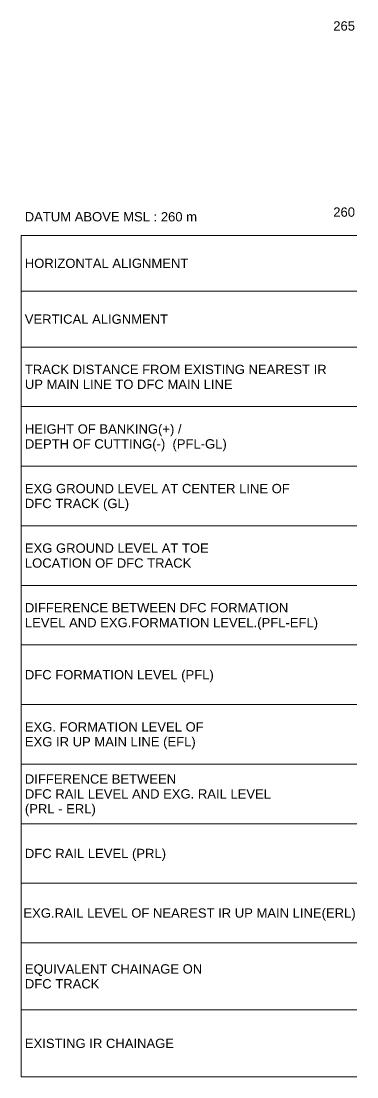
# Model space of a CAD drawing. Header units: metres. Extents: x 30905 to 43495, y -2428 to -1873.
# Drawn here: x 36905 to 36995, y -2231 to -1947.5 of the extents above; entities that cross this region are included whole.
import ezdxf
from ezdxf.enums import TextEntityAlignment as Align

# ---------------------------------------------------------------- set-up
doc = ezdxf.new("R2010")
doc.units = ezdxf.units.M
doc.header["$MEASUREMENT"] = 0
for name, color, linetype, lineweight in [('LS DATUM', 7, 'Continuous', 0), ('LS DATUM Y', 7, 'Continuous', 0), ('LS DIFF. EXG.RL & PRO. RL', 10, 'Continuous', 0), ('LS DIFF. PFL & EFL', 10, 'Continuous', 0), ('LS EXG FL', 7, 'Continuous', 0), ('LS EXG GL AT PRO TOE', 7, 'Continuous', 0), ('LS EXG. GL', 7, 'Continuous', 0), ('LS EXG. IR CH', 7, 'Continuous', 0), ('LS EXG. RL', 7, 'Continuous', 0), ('LS FRAME', 7, 'Continuous', 0), ('LS HORIZONTAL ALIGNMENT', 10, 'Continuous', 0), ('LS PRO. CUT & FILL', 10, 'Continuous', 0), ('LS PRO. DFCC CH', 10, 'Continuous', 0), ('LS PRO. FL', 10, 'Continuous', 0), ('LS PRO. RL', 10, 'Continuous', 0), ("LS TRACK CENTER's", 10, 'Continuous', 0), ('LS VERTICAL ALIGNMENT', 10, 'Continuous', 0)]:
    doc.layers.add(name, color=color, linetype=linetype, lineweight=lineweight)
doc.styles.add('Style-Arial', font='arial.ttf')
doc.styles.add('StyleArial', font='arial.ttf')

msp = doc.modelspace()

# ---------------------------------------------------------------- linework, layer by layer
at = {"layer": 'LS FRAME'}
for points in [[(36995, -2231), (36905, -2231), (36905, -2005)], [(36905, -2005), (36995, -2005)], [(36995, -2020), (36905, -2020)], [(36995, -2035), (36905, -2035)], [(36995, -2051), (36905, -2051)], [(36905, -2051), (36995, -2051)], [(36995, -2067), (36905, -2067)], [(36905, -2067), (36995, -2067)], [(36995, -2083), (36905, -2083)], [(36905, -2083), (36995, -2083)], [(36995, -2099), (36905, -2099)], [(36995, -2115), (36905, -2115)], [(36905, -2115), (36995, -2115)], [(36995, -2131), (36905, -2131)], [(36905, -2131), (36995, -2131)], [(36995, -2147), (36905, -2147)], [(36905, -2147), (36995, -2147)], [(36995, -2163), (36905, -2163)], [(36905, -2163), (36995, -2163)], [(36995, -2179), (36905, -2179)], [(36995, -2195), (36905, -2195)], [(36995, -2213), (36905, -2213)]]:
    msp.add_lwpolyline(points, dxfattribs=at)
at = {"layer": 'LS FRAME', "color": 7, "linetype": 'Continuous', "lineweight": 0}
msp.add_3dface([(36995, -2099), (36915, -2099), (36915, -2099)], dxfattribs=at)

# ---------------------------------------------------------------- texts
at = {"layer": 'LS DATUM', "color": 7, "style": 'StyleArial'}
msp.add_text('DATUM ABOVE MSL : 260 m', height=2.5, rotation=0, dxfattribs=at).set_placement((36905.97, -2000), align=Align.MIDDLE_LEFT)
at = {"layer": 'LS DATUM Y', "color": 7, "lineweight": 0, "style": 'Style-Arial'}
for s, p in [('265', (36994.5, -1950)), ('265', (36994.5, -1950)), ('260', (36994.5, -2000))]:
    msp.add_text(s, height=2.5, dxfattribs=at).set_placement(p, align=Align.RIGHT)
at = {"layer": 'LS DIFF. EXG.RL & PRO. RL', "color": 10, "style": 'StyleArial'}
for s, p in [('DIFFERENCE BETWEEN ', (36906, -2151)), ('DFC RAIL LEVEL AND EXG. RAIL LEVEL ', (36906, -2155)), ('(PRL - ERL)', (36906, -2159))]:
    msp.add_text(s, height=2.5, rotation=0, dxfattribs=at).set_placement(p, align=Align.MIDDLE_LEFT)
at = {"layer": 'LS DIFF. PFL & EFL', "color": 10, "style": 'StyleArial'}
for s, p in [('DIFFERENCE BETWEEN DFC FORMATION ', (36906, -2105)), ('LEVEL AND EXG.FORMATION LEVEL.(PFL-EFL)', (36906, -2109))]:
    msp.add_text(s, height=2.5, rotation=0, dxfattribs=at).set_placement(p, align=Align.MIDDLE_LEFT)
at = {"layer": 'LS EXG FL', "style": 'StyleArial'}
for s, p in [('EXG. FORMATION LEVEL OF', (36906, -2137)), ('EXG IR UP MAIN LINE (EFL)', (36906, -2141))]:
    msp.add_text(s, height=2.5, rotation=0, dxfattribs=at).set_placement(p, align=Align.MIDDLE_LEFT)
at = {"layer": 'LS EXG GL AT PRO TOE', "color": 7, "style": 'StyleArial'}
for s, p in [('EXG GROUND LEVEL AT TOE', (36906, -2089)), ('LOCATION OF DFC TRACK', (36906, -2093))]:
    msp.add_text(s, height=2.5, rotation=0, dxfattribs=at).set_placement(p, align=Align.MIDDLE_LEFT)
at = {"layer": 'LS EXG. GL', "color": 7, "style": 'StyleArial'}
for s, p in [('EXG GROUND LEVEL AT CENTER LINE OF ', (36906, -2073)), ('DFC TRACK (GL)', (36906, -2077))]:
    msp.add_text(s, height=2.5, rotation=0, dxfattribs=at).set_placement(p, align=Align.MIDDLE_LEFT)
at = {"layer": 'LS EXG. IR CH', "style": 'StyleArial'}
msp.add_text('EXISTING IR CHAINAGE', height=2.5, rotation=0, dxfattribs=at).set_placement((36906, -2222), align=Align.MIDDLE_LEFT)
at = {"layer": 'LS EXG. RL', "style": 'StyleArial'}
msp.add_text('EXG.RAIL LEVEL OF NEAREST IR UP MAIN LINE(ERL)', height=2.5, rotation=0, dxfattribs=at).set_placement((36905.61, -2187), align=Align.MIDDLE_LEFT)
at = {"layer": 'LS HORIZONTAL ALIGNMENT', "style": 'StyleArial'}
msp.add_text('HORIZONTAL ALIGNMENT', height=2.5, rotation=0, dxfattribs=at).set_placement((36905.97, -2012.5), align=Align.MIDDLE_LEFT)
at = {"layer": 'LS PRO. CUT & FILL', "color": 10, "style": 'StyleArial'}
for s, p in [('HEIGHT OF BANKING(+) /', (36906, -2057)), ('DEPTH OF CUTTING(-)  (PFL-GL)', (36906, -2061))]:
    msp.add_text(s, height=2.5, rotation=0, dxfattribs=at).set_placement(p, align=Align.MIDDLE_LEFT)
at = {"layer": 'LS PRO. DFCC CH', "color": 10, "style": 'Style-Arial'}
for s, p in [('EQUIVALENT CHAINAGE ON ', (36906, -2202)), ('DFC TRACK', (36906, -2206))]:
    msp.add_text(s, height=2.5, rotation=0, dxfattribs=at).set_placement(p, align=Align.MIDDLE_LEFT)
at = {"layer": 'LS PRO. FL', "color": 10, "style": 'StyleArial'}
msp.add_text('DFC FORMATION LEVEL (PFL) ', height=2.5, rotation=0, dxfattribs=at).set_placement((36906, -2123), align=Align.MIDDLE_LEFT)
at = {"layer": 'LS PRO. RL', "color": 10, "style": 'StyleArial'}
msp.add_text('DFC RAIL LEVEL (PRL)', height=2.5, rotation=0, dxfattribs=at).set_placement((36906, -2171), align=Align.MIDDLE_LEFT)
at = {"layer": "LS TRACK CENTER's", "color": 10, "style": 'StyleArial'}
for s, p in [('TRACK DISTANCE FROM EXISTING NEAREST IR ', (36906, -2041)), ('UP MAIN LINE TO DFC MAIN LINE', (36906, -2045))]:
    msp.add_text(s, height=2.5, rotation=0, dxfattribs=at).set_placement(p, align=Align.MIDDLE_LEFT)
at = {"layer": 'LS VERTICAL ALIGNMENT', "style": 'StyleArial'}
msp.add_text('VERTICAL ALIGNMENT', height=2.5, rotation=0, dxfattribs=at).set_placement((36905.97, -2027.5), align=Align.MIDDLE_LEFT)

doc.saveas('drawing.dxf')
